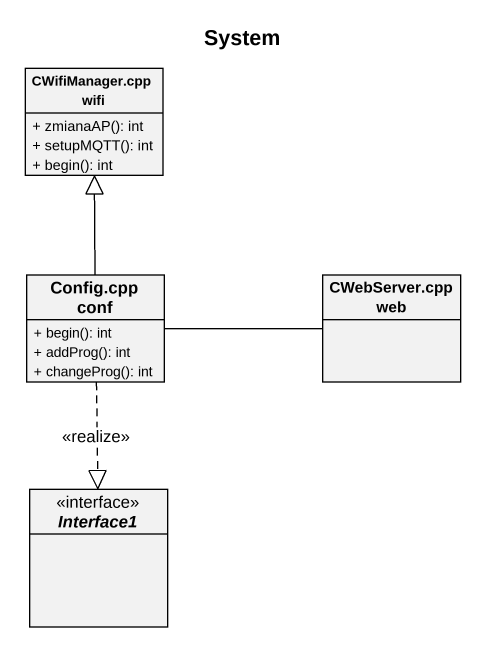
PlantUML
@startuml
title System
hide circle
hide empty members
skinparam classAttributeIconSize 0
class "CWifiManager.cpp wifi" as CWifiManager_cpp_wifi {
  + zmianaAP(): int
  + setupMQTT(): int
  + begin(): int
}
class "Config.cpp conf" as Config_cpp_conf {
  + begin(): int
  + addProg(): int
  + changeProg(): int
}
class "CWebServer.cpp web" as CWebServer_cpp_web
interface Interface1 <<interface>>
Config_cpp_conf -up-|> CWifiManager_cpp_wifi
Config_cpp_conf -right- CWebServer_cpp_web
Config_cpp_conf ..|> Interface1 : <<realize>>
@enduml
